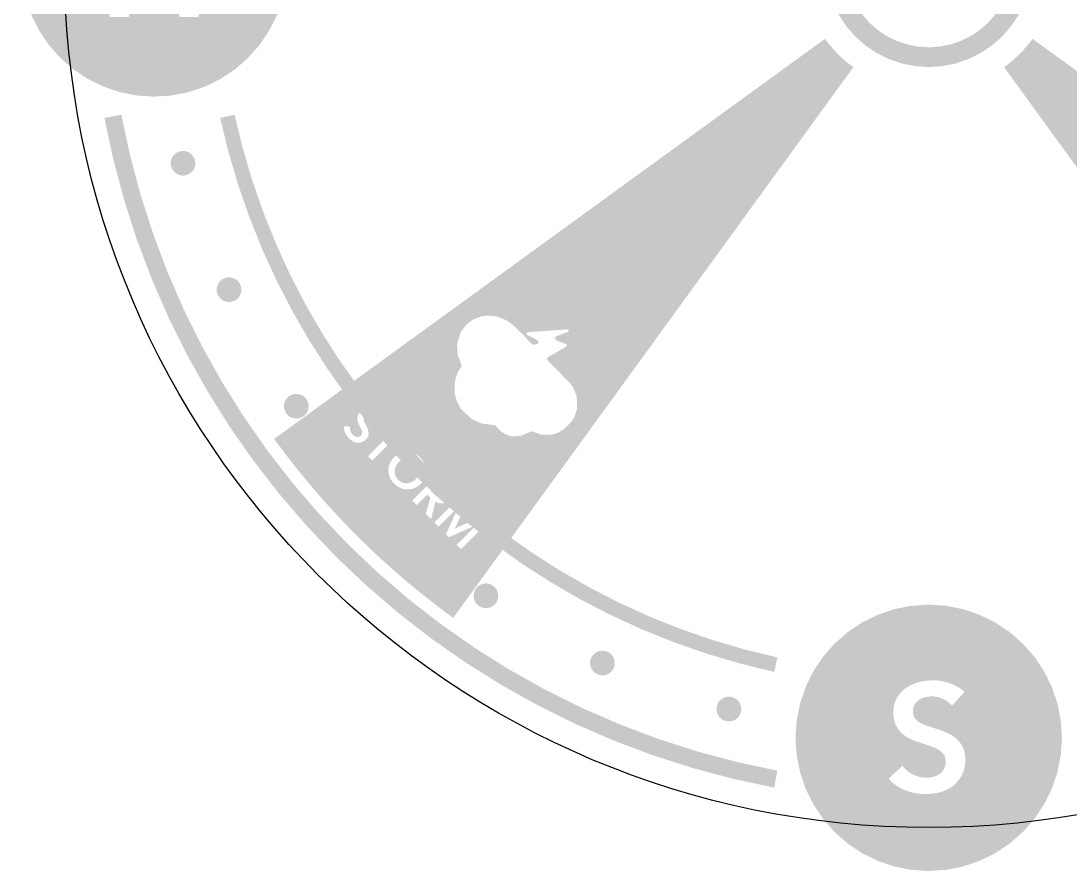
# Model space of a CAD drawing. Header units: millimetres. Extents: x 4 to 278, y 4 to 137.
# Drawn here: x 104 to 146.57, y 62.9 to 97.37 of the extents above; entities that cross this region are included whole.
import ezdxf

# ---------------------------------------------------------------- set-up
doc = ezdxf.new("R2010")
doc.units = ezdxf.units.MM
doc.layers.add('CUT', color=1, linetype='Continuous')
doc.layers.add('RASTER', color=7, linetype='Continuous')

msp = doc.modelspace()

# ---------------------------------------------------------------- hatches: boundary and pattern name
at = {"layer": 'RASTER'}
h = msp.add_hatch(color=7, dxfattribs=at)
h.paths.add_polyline_path([(114.8, 99.7), (114.754, 98.995), (114.616, 98.302), (114.389, 97.634), (114.077, 97), (113.684, 96.413), (113.218, 95.882), (112.687, 95.416), (112.1, 95.023), (111.466, 94.711), (110.798, 94.484), (110.105, 94.346), (109.4, 94.3), (108.695, 94.346), (108.002, 94.484), (107.334, 94.711), (106.7, 95.023), (106.113, 95.416), (105.582, 95.882), (105.116, 96.413), (104.723, 97), (104.411, 97.634), (104.184, 98.302), (104.046, 98.995), (104, 99.7), (104.046, 100.405), (104.184, 101.098), (104.411, 101.766), (104.723, 102.4), (105.116, 102.987), (105.582, 103.518), (106.113, 103.984), (106.7, 104.377), (107.334, 104.689), (108.002, 104.916), (108.695, 105.054), (109.4, 105.1), (110.105, 105.054), (110.798, 104.916), (111.466, 104.689), (112.1, 104.377), (112.687, 103.984), (113.218, 103.518), (113.684, 102.987), (114.077, 102.4), (114.389, 101.766), (114.616, 101.098), (114.754, 100.405)])
h.paths.add_polyline_path([(106.325, 101.92), (107.608, 97.53), (108.365, 97.53), (109.394, 100.822), (109.406, 100.822), (110.435, 97.53), (111.192, 97.53), (112.475, 101.92), (111.644, 101.92), (110.776, 98.696), (110.764, 98.696), (109.815, 101.92), (109.009, 101.92), (108.042, 98.696), (108.03, 98.696), (107.18, 101.92), (106.325, 101.92)])
h = msp.add_hatch(color=7, dxfattribs=at)
h.paths.add_polyline_path([(145, 99.7), (144.964, 99.152), (144.857, 98.613), (144.68, 98.093), (144.437, 97.6), (144.132, 97.143), (143.77, 96.73), (143.357, 96.368), (142.9, 96.063), (142.407, 95.82), (141.887, 95.643), (141.348, 95.536), (140.8, 95.5), (140.252, 95.536), (139.713, 95.643), (139.193, 95.82), (138.7, 96.063), (138.243, 96.368), (137.83, 96.73), (137.468, 97.143), (137.163, 97.6), (136.92, 98.093), (136.743, 98.613), (136.636, 99.152), (136.6, 99.7), (136.636, 100.248), (136.743, 100.787), (136.92, 101.307), (137.163, 101.8), (137.468, 102.257), (137.83, 102.67), (138.243, 103.032), (138.7, 103.337), (139.193, 103.58), (139.713, 103.757), (140.252, 103.864), (140.8, 103.9), (141.348, 103.864), (141.887, 103.757), (142.407, 103.58), (142.9, 103.337), (143.357, 103.032), (143.77, 102.67), (144.132, 102.257), (144.437, 101.8), (144.68, 101.307), (144.857, 100.787), (144.964, 100.248)])
h.paths.add_polyline_path([(144.2, 99.7), (144.171, 99.256), (144.084, 98.82), (143.941, 98.399), (143.744, 98), (143.497, 97.63), (143.204, 97.296), (142.87, 97.003), (142.5, 96.756), (142.101, 96.559), (141.68, 96.416), (141.244, 96.329), (140.8, 96.3), (140.356, 96.329), (139.92, 96.416), (139.499, 96.559), (139.1, 96.756), (138.73, 97.003), (138.396, 97.296), (138.103, 97.63), (137.856, 98), (137.659, 98.399), (137.516, 98.82), (137.429, 99.256), (137.4, 99.7), (137.429, 100.144), (137.516, 100.58), (137.659, 101.001), (137.856, 101.4), (138.103, 101.77), (138.396, 102.104), (138.73, 102.397), (139.1, 102.644), (139.499, 102.841), (139.92, 102.984), (140.356, 103.071), (140.8, 103.1), (141.244, 103.071), (141.68, 102.984), (142.101, 102.841), (142.5, 102.644), (142.87, 102.397), (143.204, 102.104), (143.497, 101.77), (143.744, 101.4), (143.941, 101.001), (144.084, 100.58), (144.171, 100.144)])
h = msp.add_hatch(color=7, dxfattribs=at)
h.paths.add_polyline_path([(121.521, 73.164), (121.175, 73.419), (120.833, 73.678), (120.494, 73.942), (120.158, 74.21), (119.826, 74.482), (119.498, 74.759), (119.173, 75.04), (118.853, 75.325), (118.535, 75.614), (118.222, 75.908), (117.912, 76.205), (117.607, 76.507), (117.305, 76.812), (117.008, 77.122), (116.714, 77.435), (116.425, 77.753), (116.14, 78.073), (115.859, 78.398), (115.582, 78.726), (115.31, 79.058), (115.042, 79.394), (114.778, 79.733), (114.519, 80.075), (114.264, 80.421), (136.593, 96.644), (136.633, 96.589), (136.675, 96.534), (136.716, 96.481), (136.759, 96.428), (136.802, 96.375), (136.846, 96.323), (136.89, 96.271), (136.936, 96.221), (136.982, 96.17), (137.028, 96.121), (137.075, 96.071), (137.123, 96.023), (137.171, 95.975), (137.221, 95.928), (137.27, 95.882), (137.321, 95.836), (137.371, 95.79), (137.423, 95.746), (137.475, 95.702), (137.528, 95.659), (137.581, 95.616), (137.634, 95.575), (137.689, 95.533), (137.744, 95.493)])
h.paths.add_polyline_path([(122.256, 81.234), (122.681, 81.045), (123.233, 80.973), (123.393, 80.784), (123.584, 80.637), (123.818, 80.544), (123.956, 80.523), (124.264, 80.546), (124.689, 80.733), (125.082, 80.597), (125.496, 80.588), (125.741, 80.659), (126.028, 80.826), (126.314, 81.113), (126.455, 81.347), (126.55, 81.666), (126.525, 82.165), (126.402, 82.473), (126.251, 82.686), (125.307, 83.653), (125.39, 83.752), (126.121, 84.173), (126.136, 84.226), (126.102, 84.265), (125.719, 84.405), (125.628, 84.513), (125.698, 84.581), (126.176, 84.764), (126.212, 84.84), (126.166, 84.862), (124.551, 84.751), (124.493, 84.704), (124.508, 84.643), (124.848, 84.475), (124.991, 84.364), (124.965, 84.292), (124.784, 84.233), (124.71, 84.269), (124.009, 84.991), (123.722, 85.21), (123.308, 85.387), (122.904, 85.418), (122.649, 85.387), (122.33, 85.261), (122.043, 85.044), (121.818, 84.736), (121.678, 84.258), (121.705, 83.823), (121.871, 83.387), (121.731, 83.164), (121.616, 82.866), (121.578, 82.558), (121.586, 82.25), (121.678, 81.931), (121.824, 81.655), (122.256, 81.234)])
h.paths.add_polyline_path([(118.355, 81.02), (118.598, 81.031), (118.596, 81.059), (118.593, 81.086), (118.588, 81.114), (118.582, 81.141), (118.574, 81.168), (118.565, 81.195), (118.555, 81.222), (118.542, 81.248), (118.529, 81.274), (118.515, 81.299), (118.5, 81.323), (118.485, 81.346), (118.468, 81.368), (118.451, 81.39), (118.433, 81.41), (118.414, 81.43), (118.397, 81.446), (118.38, 81.462), (118.361, 81.478), (118.343, 81.493), (118.323, 81.507), (118.304, 81.52), (118.284, 81.533), (118.263, 81.546), (118.242, 81.557), (118.221, 81.568), (118.2, 81.577), (118.179, 81.586), (118.157, 81.593), (118.136, 81.6), (118.114, 81.605), (118.092, 81.609), (118.07, 81.613), (118.048, 81.615), (118.026, 81.616), (118.004, 81.615), (117.983, 81.614), (117.961, 81.611), (117.939, 81.607), (117.917, 81.602), (117.896, 81.595), (117.874, 81.587), (117.854, 81.577), (117.833, 81.565), (117.813, 81.552), (117.793, 81.537), (117.773, 81.52), (117.754, 81.502), (117.737, 81.484), (117.721, 81.467), (117.707, 81.449), (117.695, 81.431), (117.684, 81.414), (117.674, 81.396), (117.665, 81.379), (117.659, 81.361), (117.653, 81.344), (117.648, 81.326), (117.644, 81.309), (117.641, 81.292), (117.639, 81.274), (117.637, 81.257), (117.637, 81.24), (117.637, 81.223), (117.639, 81.206), (117.64, 81.189), (117.643, 81.172), (117.646, 81.155), (117.65, 81.138), (117.655, 81.122), (117.66, 81.105), (117.666, 81.089), (117.673, 81.073), (117.679, 81.057), (117.686, 81.041), (117.693, 81.025), (117.7, 81.01), (117.708, 80.995), (117.715, 80.979), (117.723, 80.964), (117.731, 80.949), (117.738, 80.934), (117.746, 80.919), (117.753, 80.904), (117.761, 80.889), (117.768, 80.874), (117.775, 80.86), (117.782, 80.846), (117.789, 80.832), (117.795, 80.818), (117.801, 80.804), (117.806, 80.791), (117.811, 80.777), (117.816, 80.764), (117.819, 80.752), (117.823, 80.739), (117.825, 80.726), (117.827, 80.714), (117.829, 80.702), (117.83, 80.69), (117.83, 80.678), (117.829, 80.667), (117.828, 80.655), (117.827, 80.644), (117.824, 80.633), (117.821, 80.622), (117.816, 80.611), (117.811, 80.601), (117.805, 80.59), (117.797, 80.58), (117.789, 80.57), (117.779, 80.56), (117.769, 80.55), (117.759, 80.541), (117.748, 80.533), (117.738, 80.526), (117.727, 80.52), (117.716, 80.515), (117.705, 80.511), (117.695, 80.508), (117.684, 80.505), (117.673, 80.503), (117.662, 80.502), (117.651, 80.501), (117.64, 80.501), (117.628, 80.501), (117.617, 80.503), (117.606, 80.504), (117.595, 80.506), (117.584, 80.509), (117.573, 80.512), (117.563, 80.516), (117.552, 80.521), (117.542, 80.525), (117.531, 80.531), (117.521, 80.537), (117.511, 80.543), (117.502, 80.549), (117.492, 80.556), (117.483, 80.563), (117.475, 80.57), (117.466, 80.577), (117.458, 80.585), (117.45, 80.593), (117.436, 80.608), (117.422, 80.624), (117.409, 80.642), (117.397, 80.66), (117.386, 80.679), (117.376, 80.7), (117.367, 80.721), (117.359, 80.743), (117.351, 80.766), (117.346, 80.789), (117.341, 80.811), (117.338, 80.834), (117.337, 80.856), (117.337, 80.878), (117.338, 80.9), (117.341, 80.922), (117.095, 80.931), (117.093, 80.898), (117.094, 80.866), (117.096, 80.833), (117.101, 80.801), (117.108, 80.768), (117.117, 80.736), (117.128, 80.703), (117.141, 80.671), (117.156, 80.639), (117.172, 80.608), (117.19, 80.578), (117.208, 80.55), (117.228, 80.522), (117.249, 80.495), (117.272, 80.469), (117.296, 80.444), (117.314, 80.426), (117.333, 80.409), (117.353, 80.393), (117.372, 80.377), (117.393, 80.363), (117.413, 80.349), (117.434, 80.336), (117.456, 80.324), (117.477, 80.313), (117.499, 80.303), (117.521, 80.294), (117.543, 80.286), (117.565, 80.28), (117.587, 80.275), (117.609, 80.27), (117.631, 80.267), (117.653, 80.265), (117.676, 80.265), (117.698, 80.266), (117.72, 80.267), (117.743, 80.271), (117.765, 80.275), (117.787, 80.281), (117.81, 80.288), (117.832, 80.296), (117.854, 80.306), (117.876, 80.318), (117.897, 80.331), (117.918, 80.345), (117.939, 80.362), (117.96, 80.379), (117.98, 80.399), (117.998, 80.417), (118.014, 80.436), (118.028, 80.454), (118.041, 80.473), (118.052, 80.492), (118.062, 80.511), (118.069, 80.53), (118.076, 80.549), (118.081, 80.569), (118.085, 80.588), (118.088, 80.607), (118.089, 80.626), (118.09, 80.645), (118.09, 80.664), (118.089, 80.683), (118.087, 80.702), (118.084, 80.721), (118.08, 80.74), (118.076, 80.758), (118.071, 80.777), (118.065, 80.795), (118.059, 80.813), (118.052, 80.831), (118.045, 80.849), (118.037, 80.867), (118.029, 80.884), (118.021, 80.902), (118.013, 80.919), (118.005, 80.935), (117.996, 80.952), (117.988, 80.968), (117.98, 80.984), (117.973, 80.998), (117.966, 81.011), (117.959, 81.025), (117.952, 81.038), (117.946, 81.05), (117.94, 81.063), (117.934, 81.075), (117.928, 81.088), (117.922, 81.099), (117.918, 81.111), (117.913, 81.123), (117.909, 81.134), (117.905, 81.145), (117.902, 81.156), (117.9, 81.167), (117.898, 81.177), (117.896, 81.188), (117.895, 81.198), (117.894, 81.208), (117.894, 81.218), (117.895, 81.228), (117.896, 81.238), (117.897, 81.248), (117.9, 81.257), (117.902, 81.267), (117.906, 81.276), (117.91, 81.285), (117.916, 81.294), (117.921, 81.303), (117.928, 81.312), (117.935, 81.321), (117.943, 81.329), (117.953, 81.338), (117.962, 81.346), (117.972, 81.353), (117.982, 81.359), (117.992, 81.365), (118.002, 81.369), (118.012, 81.373), (118.023, 81.376), (118.033, 81.378), (118.044, 81.38), (118.054, 81.381), (118.065, 81.381), (118.075, 81.381), (118.086, 81.38), (118.096, 81.379), (118.107, 81.377), (118.117, 81.374), (118.128, 81.371), (118.138, 81.368), (118.148, 81.364), (118.158, 81.36), (118.168, 81.355), (118.178, 81.35), (118.187, 81.344), (118.197, 81.338), (118.206, 81.332), (118.216, 81.326), (118.224, 81.319), (118.233, 81.312), (118.241, 81.305), (118.25, 81.297), (118.257, 81.29), (118.27, 81.276), (118.282, 81.262), (118.293, 81.247), (118.303, 81.231), (118.313, 81.215), (118.322, 81.198), (118.33, 81.18), (118.337, 81.161), (118.343, 81.142), (118.348, 81.124), (118.352, 81.105), (118.355, 81.088), (118.356, 81.07), (118.357, 81.053), (118.357, 81.036), (118.355, 81.02)])
h.paths.add_polyline_path([(118.912, 80.57), (118.067, 79.724), (118.245, 79.546), (119.09, 80.392), (119.397, 80.085), (119.553, 80.24), (118.761, 81.032), (118.605, 80.877), (118.912, 80.57)])
h.paths.add_polyline_path([(119.123, 79.675), (119.095, 79.645), (119.068, 79.615), (119.043, 79.584), (119.021, 79.552), (119, 79.52), (118.981, 79.488), (118.964, 79.454), (118.949, 79.42), (118.936, 79.386), (118.924, 79.351), (118.915, 79.317), (118.907, 79.282), (118.901, 79.247), (118.897, 79.212), (118.894, 79.177), (118.894, 79.142), (118.895, 79.106), (118.898, 79.071), (118.903, 79.036), (118.91, 79.001), (118.918, 78.966), (118.929, 78.932), (118.941, 78.897), (118.955, 78.863), (118.97, 78.829), (118.988, 78.796), (119.007, 78.763), (119.028, 78.731), (119.051, 78.7), (119.076, 78.669), (119.102, 78.639), (119.13, 78.61), (119.16, 78.581), (119.19, 78.555), (119.221, 78.53), (119.253, 78.507), (119.285, 78.485), (119.318, 78.466), (119.351, 78.448), (119.385, 78.432), (119.42, 78.418), (119.454, 78.406), (119.489, 78.395), (119.524, 78.387), (119.559, 78.38), (119.594, 78.375), (119.63, 78.372), (119.665, 78.37), (119.701, 78.371), (119.736, 78.373), (119.771, 78.377), (119.806, 78.383), (119.841, 78.39), (119.876, 78.4), (119.91, 78.411), (119.945, 78.425), (119.979, 78.44), (120.012, 78.457), (120.045, 78.476), (120.077, 78.496), (120.108, 78.519), (120.139, 78.544), (120.169, 78.57), (120.199, 78.599), (120.228, 78.629), (120.255, 78.66), (120.28, 78.691), (120.303, 78.723), (120.325, 78.755), (120.344, 78.788), (120.361, 78.822), (120.376, 78.856), (120.389, 78.89), (120.4, 78.925), (120.41, 78.959), (120.417, 78.994), (120.423, 79.028), (120.427, 79.063), (120.428, 79.098), (120.428, 79.133), (120.426, 79.168), (120.423, 79.203), (120.417, 79.238), (120.41, 79.272), (120.4, 79.306), (120.389, 79.341), (120.376, 79.375), (120.362, 79.409), (120.345, 79.443), (120.327, 79.476), (120.307, 79.508), (120.286, 79.54), (120.262, 79.571), (120.237, 79.602), (120.211, 79.632), (120.182, 79.662), (120.153, 79.69), (120.123, 79.717), (120.093, 79.741), (120.061, 79.764), (120.03, 79.786), (119.997, 79.805), (119.965, 79.823), (119.931, 79.839), (119.897, 79.854), (119.863, 79.867), (119.829, 79.877), (119.795, 79.887), (119.761, 79.894), (119.726, 79.899), (119.692, 79.903), (119.657, 79.905), (119.622, 79.904), (119.587, 79.903), (119.553, 79.899), (119.518, 79.893), (119.484, 79.885), (119.449, 79.876), (119.415, 79.865), (119.38, 79.852), (119.346, 79.836), (119.313, 79.819), (119.28, 79.8), (119.247, 79.779), (119.215, 79.756), (119.184, 79.731), (119.153, 79.704), (119.123, 79.675)])
h.paths.add_polyline_path([(119.317, 79.481), (119.336, 79.5), (119.356, 79.518), (119.377, 79.534), (119.398, 79.55), (119.419, 79.564), (119.441, 79.577), (119.463, 79.589), (119.486, 79.6), (119.509, 79.61), (119.532, 79.619), (119.555, 79.627), (119.578, 79.633), (119.601, 79.638), (119.624, 79.642), (119.648, 79.645), (119.672, 79.646), (119.695, 79.647), (119.719, 79.646), (119.742, 79.644), (119.766, 79.641), (119.789, 79.637), (119.812, 79.631), (119.835, 79.624), (119.858, 79.616), (119.88, 79.607), (119.902, 79.596), (119.924, 79.584), (119.945, 79.571), (119.966, 79.556), (119.987, 79.54), (120.007, 79.522), (120.027, 79.504), (120.045, 79.484), (120.063, 79.464), (120.079, 79.443), (120.094, 79.422), (120.107, 79.401), (120.119, 79.379), (120.13, 79.357), (120.14, 79.334), (120.148, 79.311), (120.155, 79.288), (120.161, 79.265), (120.165, 79.241), (120.168, 79.218), (120.171, 79.194), (120.171, 79.171), (120.171, 79.147), (120.169, 79.124), (120.166, 79.1), (120.162, 79.077), (120.157, 79.053), (120.151, 79.03), (120.143, 79.007), (120.135, 78.984), (120.125, 78.961), (120.114, 78.939), (120.102, 78.916), (120.089, 78.895), (120.074, 78.873), (120.059, 78.852), (120.042, 78.832), (120.024, 78.812), (120.005, 78.792), (119.985, 78.773), (119.964, 78.754), (119.943, 78.737), (119.922, 78.721), (119.9, 78.706), (119.878, 78.693), (119.856, 78.68), (119.833, 78.669), (119.81, 78.659), (119.787, 78.65), (119.763, 78.643), (119.74, 78.637), (119.717, 78.631), (119.693, 78.627), (119.669, 78.625), (119.645, 78.623), (119.622, 78.623), (119.598, 78.624), (119.574, 78.626), (119.551, 78.63), (119.528, 78.634), (119.505, 78.64), (119.482, 78.647), (119.459, 78.656), (119.436, 78.665), (119.414, 78.676), (119.392, 78.689), (119.371, 78.702), (119.351, 78.717), (119.33, 78.733), (119.311, 78.75), (119.291, 78.768), (119.273, 78.788), (119.256, 78.807), (119.24, 78.827), (119.225, 78.848), (119.212, 78.869), (119.2, 78.891), (119.189, 78.913), (119.18, 78.935), (119.171, 78.958), (119.164, 78.981), (119.158, 79.004), (119.154, 79.027), (119.151, 79.05), (119.148, 79.074), (119.147, 79.097), (119.148, 79.121), (119.149, 79.145), (119.152, 79.169), (119.156, 79.192), (119.161, 79.216), (119.167, 79.239), (119.175, 79.262), (119.184, 79.285), (119.194, 79.308), (119.205, 79.331), (119.217, 79.354), (119.231, 79.376), (119.246, 79.398), (119.262, 79.419), (119.279, 79.44), (119.297, 79.461), (119.317, 79.481)])
h.paths.add_polyline_path([(120.869, 78.924), (119.868, 77.923), (120.046, 77.744), (120.471, 78.169), (120.601, 78.038), (120.408, 77.382), (120.623, 77.167), (120.8, 77.879), (120.833, 77.86), (120.865, 77.843), (120.898, 77.83), (120.93, 77.819), (120.963, 77.811), (120.995, 77.806), (121.028, 77.803), (121.06, 77.804), (121.093, 77.807), (121.124, 77.814), (121.155, 77.823), (121.185, 77.836), (121.215, 77.852), (121.244, 77.872), (121.272, 77.894), (121.299, 77.92), (121.318, 77.94), (121.336, 77.96), (121.351, 77.98), (121.365, 78.001), (121.377, 78.021), (121.387, 78.042), (121.396, 78.064), (121.403, 78.085), (121.408, 78.107), (121.412, 78.128), (121.415, 78.15), (121.416, 78.171), (121.416, 78.193), (121.415, 78.214), (121.413, 78.236), (121.409, 78.257), (121.404, 78.278), (121.398, 78.3), (121.391, 78.321), (121.383, 78.341), (121.374, 78.362), (121.363, 78.383), (121.352, 78.403), (121.34, 78.424), (121.327, 78.444), (121.313, 78.464), (121.298, 78.483), (121.283, 78.503), (121.268, 78.521), (121.252, 78.54), (121.235, 78.558), (121.217, 78.576), (120.869, 78.924)])
h.paths.add_polyline_path([(120.762, 78.169), (120.616, 78.314), (120.898, 78.596), (121.059, 78.434), (121.067, 78.426), (121.076, 78.417), (121.084, 78.408), (121.092, 78.399), (121.1, 78.389), (121.108, 78.379), (121.116, 78.369), (121.123, 78.359), (121.131, 78.348), (121.137, 78.338), (121.144, 78.327), (121.149, 78.317), (121.154, 78.306), (121.159, 78.295), (121.163, 78.284), (121.166, 78.273), (121.169, 78.262), (121.172, 78.251), (121.173, 78.24), (121.174, 78.229), (121.174, 78.218), (121.174, 78.207), (121.173, 78.196), (121.171, 78.185), (121.169, 78.174), (121.165, 78.163), (121.161, 78.152), (121.155, 78.141), (121.149, 78.131), (121.141, 78.12), (121.132, 78.11), (121.123, 78.099), (121.111, 78.089), (121.1, 78.079), (121.088, 78.07), (121.076, 78.063), (121.065, 78.057), (121.053, 78.052), (121.041, 78.048), (121.029, 78.045), (121.016, 78.043), (121.004, 78.042), (120.992, 78.041), (120.981, 78.042), (120.969, 78.043), (120.957, 78.045), (120.945, 78.047), (120.934, 78.051), (120.922, 78.055), (120.911, 78.059), (120.9, 78.064), (120.888, 78.07), (120.877, 78.076), (120.866, 78.083), (120.855, 78.09), (120.844, 78.098), (120.833, 78.106), (120.822, 78.115), (120.812, 78.123), (120.802, 78.132), (120.791, 78.141), (120.781, 78.15), (120.772, 78.159), (120.762, 78.169)])
h.paths.add_polyline_path([(121.759, 78.034), (120.758, 77.033), (120.927, 76.863), (121.732, 77.668), (121.735, 77.665), (121.23, 76.561), (121.355, 76.436), (122.463, 76.937), (122.466, 76.934), (121.661, 76.129), (121.838, 75.953), (122.839, 76.954), (122.559, 77.234), (121.591, 76.78), (121.586, 76.784), (122.038, 77.756), (121.759, 78.034)])
h = msp.add_hatch(color=7, dxfattribs=at)
h.paths.add_polyline_path([(167.336, 80.421), (167.081, 80.075), (166.822, 79.733), (166.558, 79.394), (166.29, 79.058), (166.018, 78.726), (165.741, 78.398), (165.46, 78.073), (165.175, 77.753), (164.886, 77.435), (164.592, 77.122), (164.295, 76.812), (163.993, 76.507), (163.688, 76.205), (163.378, 75.908), (163.065, 75.614), (162.747, 75.325), (162.427, 75.04), (162.102, 74.759), (161.774, 74.482), (161.442, 74.21), (161.106, 73.942), (160.767, 73.678), (160.425, 73.419), (160.079, 73.164), (143.856, 95.493), (143.911, 95.533), (143.966, 95.575), (144.019, 95.616), (144.072, 95.659), (144.125, 95.702), (144.177, 95.746), (144.229, 95.79), (144.279, 95.836), (144.33, 95.882), (144.379, 95.928), (144.429, 95.975), (144.477, 96.023), (144.525, 96.071), (144.572, 96.121), (144.618, 96.17), (144.664, 96.221), (144.71, 96.271), (144.754, 96.323), (144.798, 96.375), (144.841, 96.428), (144.884, 96.481), (144.925, 96.534), (144.967, 96.589), (145.007, 96.644)])
h.paths.add_polyline_path([(159.266, 81.156), (159.455, 81.581), (159.527, 82.133), (159.716, 82.293), (159.863, 82.484), (159.956, 82.718), (159.977, 82.856), (159.954, 83.164), (159.767, 83.589), (159.903, 83.982), (159.912, 84.396), (159.841, 84.641), (159.674, 84.928), (159.387, 85.214), (159.153, 85.355), (158.834, 85.45), (158.335, 85.425), (158.027, 85.302), (157.814, 85.151), (156.847, 84.207), (156.748, 84.29), (156.327, 85.021), (156.274, 85.036), (156.235, 85.002), (156.095, 84.619), (155.987, 84.528), (155.919, 84.598), (155.736, 85.076), (155.66, 85.112), (155.638, 85.066), (155.749, 83.451), (155.796, 83.393), (155.857, 83.408), (156.025, 83.748), (156.136, 83.891), (156.208, 83.865), (156.267, 83.684), (156.231, 83.61), (155.509, 82.909), (155.29, 82.622), (155.113, 82.208), (155.082, 81.804), (155.113, 81.549), (155.239, 81.23), (155.456, 80.943), (155.764, 80.718), (156.242, 80.578), (156.677, 80.605), (157.113, 80.771), (157.336, 80.631), (157.634, 80.516), (157.942, 80.478), (158.25, 80.486), (158.569, 80.578), (158.845, 80.724), (159.266, 81.156)])
h.paths.add_polyline_path([(159.48, 77.255), (159.469, 77.498), (159.441, 77.496), (159.414, 77.493), (159.386, 77.488), (159.359, 77.482), (159.332, 77.474), (159.305, 77.465), (159.278, 77.455), (159.252, 77.442), (159.226, 77.429), (159.201, 77.415), (159.177, 77.4), (159.154, 77.385), (159.132, 77.368), (159.11, 77.351), (159.09, 77.333), (159.07, 77.314), (159.054, 77.297), (159.038, 77.28), (159.022, 77.261), (159.007, 77.243), (158.993, 77.223), (158.98, 77.204), (158.967, 77.184), (158.954, 77.163), (158.943, 77.142), (158.932, 77.121), (158.923, 77.1), (158.914, 77.079), (158.907, 77.057), (158.9, 77.036), (158.895, 77.014), (158.891, 76.992), (158.887, 76.97), (158.885, 76.948), (158.884, 76.926), (158.885, 76.904), (158.886, 76.883), (158.889, 76.861), (158.893, 76.839), (158.898, 76.817), (158.905, 76.796), (158.913, 76.774), (158.923, 76.754), (158.935, 76.733), (158.948, 76.713), (158.963, 76.693), (158.98, 76.673), (158.998, 76.654), (159.016, 76.637), (159.033, 76.621), (159.051, 76.607), (159.069, 76.595), (159.086, 76.584), (159.104, 76.574), (159.121, 76.565), (159.139, 76.559), (159.156, 76.553), (159.174, 76.548), (159.191, 76.544), (159.208, 76.541), (159.226, 76.539), (159.243, 76.537), (159.26, 76.537), (159.277, 76.537), (159.294, 76.539), (159.311, 76.54), (159.328, 76.543), (159.345, 76.546), (159.362, 76.55), (159.378, 76.555), (159.395, 76.56), (159.411, 76.566), (159.427, 76.573), (159.443, 76.579), (159.459, 76.586), (159.475, 76.593), (159.49, 76.6), (159.505, 76.608), (159.521, 76.615), (159.536, 76.623), (159.551, 76.631), (159.566, 76.638), (159.581, 76.646), (159.596, 76.653), (159.611, 76.661), (159.626, 76.668), (159.64, 76.675), (159.654, 76.682), (159.668, 76.689), (159.682, 76.695), (159.696, 76.701), (159.709, 76.706), (159.723, 76.711), (159.736, 76.716), (159.748, 76.719), (159.761, 76.723), (159.774, 76.725), (159.786, 76.727), (159.798, 76.729), (159.81, 76.73), (159.822, 76.73), (159.833, 76.729), (159.845, 76.728), (159.856, 76.727), (159.867, 76.724), (159.878, 76.721), (159.889, 76.716), (159.899, 76.711), (159.91, 76.705), (159.92, 76.697), (159.93, 76.689), (159.94, 76.679), (159.95, 76.669), (159.959, 76.659), (159.967, 76.648), (159.974, 76.638), (159.98, 76.627), (159.985, 76.616), (159.989, 76.605), (159.992, 76.595), (159.995, 76.584), (159.997, 76.573), (159.998, 76.562), (159.999, 76.551), (159.999, 76.54), (159.999, 76.528), (159.997, 76.517), (159.996, 76.506), (159.994, 76.495), (159.991, 76.484), (159.988, 76.473), (159.984, 76.463), (159.979, 76.452), (159.975, 76.442), (159.969, 76.431), (159.963, 76.421), (159.957, 76.411), (159.951, 76.402), (159.944, 76.392), (159.937, 76.383), (159.93, 76.375), (159.923, 76.366), (159.915, 76.358), (159.907, 76.35), (159.892, 76.336), (159.876, 76.322), (159.858, 76.309), (159.84, 76.297), (159.821, 76.286), (159.8, 76.276), (159.779, 76.267), (159.757, 76.259), (159.734, 76.251), (159.711, 76.246), (159.689, 76.241), (159.666, 76.238), (159.644, 76.237), (159.622, 76.237), (159.6, 76.238), (159.578, 76.241), (159.569, 75.995), (159.602, 75.993), (159.634, 75.994), (159.667, 75.996), (159.699, 76.001), (159.732, 76.008), (159.764, 76.017), (159.797, 76.028), (159.829, 76.041), (159.861, 76.056), (159.892, 76.072), (159.922, 76.09), (159.95, 76.108), (159.978, 76.128), (160.005, 76.149), (160.031, 76.172), (160.056, 76.196), (160.074, 76.214), (160.091, 76.233), (160.107, 76.253), (160.123, 76.272), (160.137, 76.293), (160.151, 76.313), (160.164, 76.334), (160.176, 76.356), (160.187, 76.377), (160.197, 76.399), (160.206, 76.421), (160.214, 76.443), (160.22, 76.465), (160.225, 76.487), (160.23, 76.509), (160.233, 76.531), (160.235, 76.553), (160.235, 76.576), (160.234, 76.598), (160.233, 76.62), (160.229, 76.643), (160.225, 76.665), (160.219, 76.687), (160.212, 76.71), (160.204, 76.732), (160.194, 76.754), (160.182, 76.776), (160.169, 76.797), (160.155, 76.818), (160.138, 76.839), (160.121, 76.86), (160.101, 76.88), (160.083, 76.898), (160.064, 76.914), (160.046, 76.928), (160.027, 76.941), (160.008, 76.952), (159.989, 76.962), (159.97, 76.969), (159.951, 76.976), (159.931, 76.981), (159.912, 76.985), (159.893, 76.988), (159.874, 76.989), (159.855, 76.99), (159.836, 76.99), (159.817, 76.989), (159.798, 76.987), (159.779, 76.984), (159.76, 76.98), (159.742, 76.976), (159.723, 76.971), (159.705, 76.965), (159.687, 76.959), (159.669, 76.952), (159.651, 76.945), (159.633, 76.937), (159.616, 76.929), (159.598, 76.921), (159.581, 76.913), (159.565, 76.905), (159.548, 76.896), (159.532, 76.888), (159.516, 76.88), (159.502, 76.873), (159.489, 76.866), (159.475, 76.859), (159.462, 76.852), (159.45, 76.846), (159.437, 76.84), (159.425, 76.834), (159.412, 76.828), (159.401, 76.822), (159.389, 76.818), (159.377, 76.813), (159.366, 76.809), (159.355, 76.805), (159.344, 76.802), (159.333, 76.8), (159.323, 76.798), (159.312, 76.796), (159.302, 76.795), (159.292, 76.794), (159.282, 76.794), (159.272, 76.795), (159.262, 76.796), (159.252, 76.797), (159.243, 76.8), (159.233, 76.802), (159.224, 76.806), (159.215, 76.81), (159.206, 76.816), (159.197, 76.821), (159.188, 76.828), (159.179, 76.835), (159.171, 76.843), (159.162, 76.853), (159.154, 76.862), (159.147, 76.872), (159.141, 76.882), (159.135, 76.892), (159.131, 76.902), (159.127, 76.912), (159.124, 76.923), (159.122, 76.933), (159.12, 76.944), (159.119, 76.954), (159.119, 76.965), (159.119, 76.975), (159.12, 76.986), (159.121, 76.996), (159.123, 77.007), (159.126, 77.017), (159.129, 77.028), (159.132, 77.038), (159.136, 77.048), (159.14, 77.058), (159.145, 77.068), (159.15, 77.078), (159.156, 77.087), (159.162, 77.097), (159.168, 77.106), (159.174, 77.116), (159.181, 77.124), (159.188, 77.133), (159.195, 77.141), (159.203, 77.15), (159.21, 77.157), (159.224, 77.17), (159.238, 77.182), (159.253, 77.193), (159.269, 77.203), (159.285, 77.213), (159.302, 77.222), (159.32, 77.23), (159.339, 77.237), (159.358, 77.243), (159.376, 77.248), (159.395, 77.252), (159.412, 77.255), (159.43, 77.256), (159.447, 77.257), (159.464, 77.257), (159.48, 77.255)])
h.paths.add_polyline_path([(159.93, 77.812), (160.776, 76.967), (160.954, 77.145), (160.108, 77.99), (160.415, 78.297), (160.26, 78.453), (159.468, 77.661), (159.623, 77.505), (159.93, 77.812)])
h.paths.add_polyline_path([(160.825, 78.023), (160.855, 77.995), (160.885, 77.968), (160.916, 77.943), (160.948, 77.921), (160.98, 77.9), (161.012, 77.881), (161.046, 77.864), (161.08, 77.849), (161.114, 77.836), (161.149, 77.824), (161.183, 77.815), (161.218, 77.807), (161.253, 77.801), (161.288, 77.797), (161.323, 77.794), (161.358, 77.794), (161.394, 77.795), (161.429, 77.798), (161.464, 77.803), (161.499, 77.81), (161.534, 77.818), (161.568, 77.829), (161.603, 77.841), (161.637, 77.855), (161.671, 77.87), (161.704, 77.888), (161.737, 77.907), (161.769, 77.928), (161.8, 77.951), (161.831, 77.976), (161.861, 78.002), (161.89, 78.03), (161.919, 78.06), (161.945, 78.09), (161.97, 78.121), (161.993, 78.153), (162.015, 78.185), (162.034, 78.218), (162.052, 78.251), (162.068, 78.285), (162.082, 78.32), (162.094, 78.354), (162.105, 78.389), (162.113, 78.424), (162.12, 78.459), (162.125, 78.494), (162.128, 78.53), (162.13, 78.565), (162.129, 78.601), (162.127, 78.636), (162.123, 78.671), (162.117, 78.706), (162.11, 78.741), (162.1, 78.776), (162.089, 78.81), (162.075, 78.845), (162.06, 78.879), (162.043, 78.912), (162.024, 78.945), (162.004, 78.977), (161.981, 79.008), (161.956, 79.039), (161.93, 79.069), (161.901, 79.099), (161.871, 79.128), (161.84, 79.155), (161.809, 79.18), (161.777, 79.203), (161.745, 79.225), (161.712, 79.244), (161.678, 79.261), (161.644, 79.276), (161.61, 79.289), (161.575, 79.3), (161.541, 79.31), (161.506, 79.317), (161.472, 79.323), (161.437, 79.327), (161.402, 79.328), (161.367, 79.328), (161.332, 79.326), (161.297, 79.323), (161.262, 79.317), (161.228, 79.31), (161.194, 79.3), (161.159, 79.289), (161.125, 79.276), (161.091, 79.262), (161.057, 79.245), (161.024, 79.227), (160.992, 79.207), (160.96, 79.186), (160.929, 79.162), (160.898, 79.137), (160.868, 79.111), (160.838, 79.082), (160.81, 79.053), (160.783, 79.023), (160.759, 78.993), (160.736, 78.961), (160.714, 78.93), (160.695, 78.897), (160.677, 78.865), (160.661, 78.831), (160.646, 78.797), (160.633, 78.763), (160.623, 78.729), (160.613, 78.695), (160.606, 78.661), (160.601, 78.626), (160.597, 78.592), (160.595, 78.557), (160.596, 78.522), (160.597, 78.487), (160.601, 78.453), (160.607, 78.418), (160.615, 78.384), (160.624, 78.349), (160.635, 78.315), (160.648, 78.28), (160.664, 78.246), (160.681, 78.213), (160.7, 78.18), (160.721, 78.147), (160.744, 78.115), (160.769, 78.084), (160.796, 78.053), (160.825, 78.023)])
h.paths.add_polyline_path([(161.019, 78.217), (161, 78.236), (160.982, 78.256), (160.966, 78.277), (160.95, 78.298), (160.936, 78.319), (160.923, 78.341), (160.911, 78.363), (160.9, 78.386), (160.89, 78.409), (160.881, 78.432), (160.873, 78.455), (160.867, 78.478), (160.862, 78.501), (160.858, 78.524), (160.855, 78.548), (160.854, 78.572), (160.853, 78.595), (160.854, 78.619), (160.856, 78.642), (160.859, 78.666), (160.863, 78.689), (160.869, 78.712), (160.876, 78.735), (160.884, 78.758), (160.893, 78.78), (160.904, 78.802), (160.916, 78.824), (160.929, 78.845), (160.944, 78.866), (160.96, 78.887), (160.978, 78.907), (160.996, 78.927), (161.016, 78.945), (161.036, 78.963), (161.057, 78.979), (161.078, 78.994), (161.099, 79.007), (161.121, 79.019), (161.143, 79.03), (161.166, 79.04), (161.189, 79.048), (161.212, 79.055), (161.235, 79.061), (161.259, 79.065), (161.282, 79.068), (161.306, 79.071), (161.329, 79.071), (161.353, 79.071), (161.376, 79.069), (161.4, 79.066), (161.423, 79.062), (161.447, 79.057), (161.47, 79.051), (161.493, 79.043), (161.516, 79.035), (161.539, 79.025), (161.561, 79.014), (161.584, 79.002), (161.605, 78.989), (161.627, 78.974), (161.648, 78.959), (161.668, 78.942), (161.688, 78.924), (161.708, 78.905), (161.727, 78.885), (161.746, 78.864), (161.763, 78.843), (161.779, 78.822), (161.794, 78.8), (161.807, 78.778), (161.82, 78.756), (161.831, 78.733), (161.841, 78.71), (161.85, 78.687), (161.857, 78.663), (161.863, 78.64), (161.869, 78.617), (161.873, 78.593), (161.875, 78.569), (161.877, 78.545), (161.877, 78.522), (161.876, 78.498), (161.874, 78.474), (161.87, 78.451), (161.866, 78.428), (161.86, 78.405), (161.853, 78.382), (161.844, 78.359), (161.835, 78.336), (161.824, 78.314), (161.811, 78.292), (161.798, 78.271), (161.783, 78.251), (161.767, 78.23), (161.75, 78.211), (161.732, 78.191), (161.712, 78.173), (161.693, 78.156), (161.673, 78.14), (161.652, 78.125), (161.631, 78.112), (161.609, 78.1), (161.587, 78.089), (161.565, 78.08), (161.542, 78.071), (161.519, 78.064), (161.496, 78.058), (161.473, 78.054), (161.45, 78.051), (161.426, 78.048), (161.403, 78.047), (161.379, 78.048), (161.355, 78.049), (161.331, 78.052), (161.308, 78.056), (161.284, 78.061), (161.261, 78.067), (161.238, 78.075), (161.215, 78.084), (161.192, 78.094), (161.169, 78.105), (161.146, 78.117), (161.124, 78.131), (161.102, 78.146), (161.081, 78.162), (161.06, 78.179), (161.039, 78.197), (161.019, 78.217)])
h.paths.add_polyline_path([(161.576, 79.769), (162.577, 78.768), (162.756, 78.946), (162.331, 79.371), (162.462, 79.501), (163.118, 79.308), (163.333, 79.523), (162.621, 79.7), (162.64, 79.733), (162.657, 79.765), (162.67, 79.798), (162.681, 79.83), (162.689, 79.863), (162.694, 79.895), (162.697, 79.928), (162.696, 79.96), (162.693, 79.993), (162.686, 80.024), (162.677, 80.055), (162.664, 80.085), (162.648, 80.115), (162.628, 80.144), (162.606, 80.172), (162.58, 80.199), (162.56, 80.218), (162.54, 80.236), (162.52, 80.251), (162.499, 80.265), (162.479, 80.277), (162.458, 80.287), (162.436, 80.296), (162.415, 80.303), (162.393, 80.308), (162.372, 80.312), (162.35, 80.315), (162.329, 80.316), (162.307, 80.316), (162.286, 80.315), (162.264, 80.313), (162.243, 80.309), (162.222, 80.304), (162.2, 80.298), (162.179, 80.291), (162.159, 80.283), (162.138, 80.274), (162.117, 80.263), (162.097, 80.252), (162.076, 80.24), (162.056, 80.227), (162.036, 80.213), (162.017, 80.198), (161.997, 80.183), (161.979, 80.168), (161.96, 80.152), (161.942, 80.135), (161.924, 80.117), (161.576, 79.769)])
h.paths.add_polyline_path([(162.331, 79.662), (162.186, 79.516), (161.904, 79.798), (162.066, 79.959), (162.074, 79.967), (162.083, 79.976), (162.092, 79.984), (162.101, 79.992), (162.111, 80), (162.121, 80.008), (162.131, 80.016), (162.141, 80.023), (162.152, 80.031), (162.162, 80.037), (162.173, 80.044), (162.183, 80.049), (162.194, 80.054), (162.205, 80.059), (162.216, 80.063), (162.227, 80.066), (162.238, 80.069), (162.249, 80.072), (162.26, 80.073), (162.271, 80.074), (162.282, 80.074), (162.293, 80.074), (162.304, 80.073), (162.315, 80.071), (162.326, 80.069), (162.337, 80.065), (162.348, 80.061), (162.359, 80.055), (162.369, 80.049), (162.38, 80.041), (162.39, 80.032), (162.401, 80.023), (162.411, 80.011), (162.421, 80), (162.43, 79.988), (162.437, 79.976), (162.443, 79.965), (162.448, 79.953), (162.452, 79.941), (162.455, 79.929), (162.457, 79.916), (162.458, 79.904), (162.459, 79.892), (162.458, 79.881), (162.457, 79.869), (162.455, 79.857), (162.453, 79.845), (162.449, 79.834), (162.445, 79.822), (162.441, 79.811), (162.436, 79.8), (162.43, 79.788), (162.424, 79.777), (162.417, 79.766), (162.41, 79.755), (162.402, 79.744), (162.394, 79.733), (162.385, 79.722), (162.377, 79.712), (162.368, 79.702), (162.359, 79.691), (162.35, 79.681), (162.341, 79.672), (162.331, 79.662)])
h.paths.add_polyline_path([(162.466, 80.659), (163.467, 79.658), (163.637, 79.827), (162.832, 80.632), (162.835, 80.635), (163.939, 80.13), (164.064, 80.255), (163.563, 81.363), (163.566, 81.366), (164.371, 80.561), (164.547, 80.738), (163.546, 81.739), (163.266, 81.459), (163.72, 80.491), (163.716, 80.486), (162.744, 80.938), (162.466, 80.659)])
for points in [[(134.536, 66.282), (132.873, 66.637), (131.23, 67.075), (129.611, 67.594), (128.02, 68.193), (126.461, 68.871), (124.938, 69.627), (123.455, 70.457), (122.015, 71.361), (120.622, 72.335), (119.279, 73.378), (117.99, 74.487), (116.758, 75.658), (115.587, 76.89), (114.478, 78.179), (113.435, 79.522), (112.461, 80.915), (111.557, 82.355), (110.727, 83.838), (109.971, 85.361), (109.293, 86.92), (108.694, 88.511), (108.175, 90.13), (107.737, 91.773), (107.382, 93.436), (108.07, 93.564), (108.418, 91.936), (108.846, 90.327), (109.355, 88.742), (109.942, 87.183), (110.606, 85.657), (111.346, 84.165), (112.159, 82.712), (113.044, 81.302), (113.999, 79.937), (115.02, 78.622), (116.106, 77.36), (117.253, 76.153), (118.46, 75.006), (119.722, 73.92), (121.037, 72.899), (122.402, 71.944), (123.812, 71.059), (125.265, 70.246), (126.757, 69.506), (128.283, 68.842), (129.842, 68.255), (131.427, 67.746), (133.036, 67.318), (134.664, 66.97)], [(134.536, 70.975), (133.178, 71.305), (131.836, 71.7), (130.515, 72.158), (129.218, 72.678), (127.946, 73.259), (126.704, 73.9), (125.493, 74.599), (124.317, 75.355), (123.178, 76.166), (122.079, 77.031), (121.023, 77.946), (120.011, 78.911), (119.046, 79.923), (118.131, 80.979), (117.266, 82.078), (116.455, 83.217), (115.699, 84.393), (115, 85.604), (114.359, 86.846), (113.778, 88.118), (113.258, 89.415), (112.8, 90.736), (112.405, 92.078), (112.075, 93.436), (112.661, 93.564), (112.985, 92.233), (113.371, 90.919), (113.82, 89.625), (114.329, 88.354), (114.898, 87.108), (115.526, 85.891), (116.211, 84.705), (116.952, 83.553), (117.747, 82.438), (118.593, 81.361), (119.49, 80.326), (120.435, 79.335), (121.426, 78.39), (122.461, 77.493), (123.538, 76.647), (124.653, 75.852), (125.805, 75.111), (126.991, 74.426), (128.208, 73.798), (129.454, 73.229), (130.725, 72.72), (132.019, 72.271), (133.333, 71.885), (134.664, 71.561)], [(111.067, 91.599), (111.062, 91.534), (111.049, 91.47), (111.028, 91.408), (111, 91.349), (110.963, 91.295), (110.92, 91.245), (110.871, 91.202), (110.817, 91.166), (110.758, 91.137), (110.696, 91.116), (110.632, 91.103), (110.567, 91.099), (110.501, 91.103), (110.437, 91.116), (110.375, 91.137), (110.317, 91.166), (110.262, 91.202), (110.213, 91.245), (110.17, 91.295), (110.134, 91.349), (110.105, 91.408), (110.084, 91.47), (110.071, 91.534), (110.067, 91.599), (110.071, 91.664), (110.084, 91.728), (110.105, 91.79), (110.134, 91.849), (110.17, 91.903), (110.213, 91.953), (110.262, 91.996), (110.317, 92.032), (110.375, 92.061), (110.437, 92.082), (110.501, 92.095), (110.567, 92.099), (110.632, 92.095), (110.696, 92.082), (110.758, 92.061), (110.817, 92.032), (110.871, 91.996), (110.92, 91.953), (110.963, 91.903), (111, 91.849), (111.028, 91.79), (111.049, 91.728), (111.062, 91.664)], [(112.933, 86.472), (112.928, 86.407), (112.916, 86.343), (112.895, 86.281), (112.866, 86.222), (112.829, 86.168), (112.786, 86.118), (112.737, 86.075), (112.683, 86.039), (112.624, 86.01), (112.562, 85.989), (112.498, 85.976), (112.433, 85.972), (112.367, 85.976), (112.303, 85.989), (112.241, 86.01), (112.183, 86.039), (112.128, 86.075), (112.079, 86.118), (112.036, 86.168), (112, 86.222), (111.971, 86.281), (111.95, 86.343), (111.937, 86.407), (111.933, 86.472), (111.937, 86.537), (111.95, 86.601), (111.971, 86.663), (112, 86.722), (112.036, 86.776), (112.079, 86.826), (112.128, 86.869), (112.183, 86.905), (112.241, 86.934), (112.303, 86.955), (112.367, 86.968), (112.433, 86.972), (112.498, 86.968), (112.562, 86.955), (112.624, 86.934), (112.683, 86.905), (112.737, 86.869), (112.786, 86.826), (112.829, 86.776), (112.866, 86.722), (112.895, 86.663), (112.916, 86.601), (112.928, 86.537)], [(115.661, 81.747), (115.656, 81.682), (115.644, 81.618), (115.622, 81.556), (115.594, 81.497), (115.557, 81.443), (115.514, 81.394), (115.465, 81.35), (115.411, 81.314), (115.352, 81.285), (115.29, 81.264), (115.226, 81.251), (115.161, 81.247), (115.095, 81.251), (115.031, 81.264), (114.969, 81.285), (114.911, 81.314), (114.856, 81.35), (114.807, 81.394), (114.764, 81.443), (114.728, 81.497), (114.699, 81.556), (114.678, 81.618), (114.665, 81.682), (114.661, 81.747), (114.665, 81.812), (114.678, 81.876), (114.699, 81.938), (114.728, 81.997), (114.764, 82.051), (114.807, 82.101), (114.856, 82.144), (114.911, 82.18), (114.969, 82.209), (115.031, 82.23), (115.095, 82.243), (115.161, 82.247), (115.226, 82.243), (115.29, 82.23), (115.352, 82.209), (115.411, 82.18), (115.465, 82.144), (115.514, 82.101), (115.557, 82.051), (115.594, 81.997), (115.622, 81.938), (115.644, 81.876), (115.656, 81.812)], [(123.347, 74.061), (123.343, 73.995), (123.33, 73.931), (123.309, 73.869), (123.28, 73.811), (123.244, 73.756), (123.201, 73.707), (123.151, 73.664), (123.097, 73.628), (123.038, 73.599), (122.976, 73.578), (122.912, 73.565), (122.847, 73.561), (122.782, 73.565), (122.718, 73.578), (122.656, 73.599), (122.597, 73.628), (122.543, 73.664), (122.494, 73.707), (122.45, 73.756), (122.414, 73.811), (122.385, 73.869), (122.364, 73.931), (122.351, 73.995), (122.347, 74.061), (122.351, 74.126), (122.364, 74.19), (122.385, 74.252), (122.414, 74.311), (122.45, 74.365), (122.494, 74.414), (122.543, 74.457), (122.597, 74.494), (122.656, 74.522), (122.718, 74.544), (122.782, 74.556), (122.847, 74.561), (122.912, 74.556), (122.976, 74.544), (123.038, 74.522), (123.097, 74.494), (123.151, 74.457), (123.201, 74.414), (123.244, 74.365), (123.28, 74.311), (123.309, 74.252), (123.33, 74.19), (123.343, 74.126)], [(128.072, 71.333), (128.068, 71.267), (128.055, 71.203), (128.034, 71.141), (128.005, 71.083), (127.969, 71.028), (127.926, 70.979), (127.876, 70.936), (127.822, 70.9), (127.763, 70.871), (127.701, 70.85), (127.637, 70.837), (127.572, 70.833), (127.507, 70.837), (127.443, 70.85), (127.381, 70.871), (127.322, 70.9), (127.268, 70.936), (127.218, 70.979), (127.175, 71.028), (127.139, 71.083), (127.11, 71.141), (127.089, 71.203), (127.076, 71.267), (127.072, 71.333), (127.076, 71.398), (127.089, 71.462), (127.11, 71.524), (127.139, 71.583), (127.175, 71.637), (127.218, 71.686), (127.268, 71.729), (127.322, 71.766), (127.381, 71.795), (127.443, 71.816), (127.507, 71.828), (127.572, 71.833), (127.637, 71.828), (127.701, 71.816), (127.763, 71.795), (127.822, 71.766), (127.876, 71.729), (127.926, 71.686), (127.969, 71.637), (128.005, 71.583), (128.034, 71.524), (128.055, 71.462), (128.068, 71.398)], [(133.199, 69.467), (133.195, 69.401), (133.182, 69.337), (133.161, 69.275), (133.132, 69.217), (133.096, 69.162), (133.053, 69.113), (133.003, 69.07), (132.949, 69.034), (132.89, 69.005), (132.828, 68.984), (132.764, 68.971), (132.699, 68.967), (132.634, 68.971), (132.57, 68.984), (132.508, 69.005), (132.449, 69.034), (132.395, 69.07), (132.345, 69.113), (132.302, 69.162), (132.266, 69.217), (132.237, 69.275), (132.216, 69.337), (132.203, 69.401), (132.199, 69.467), (132.203, 69.532), (132.216, 69.596), (132.237, 69.658), (132.266, 69.717), (132.302, 69.771), (132.345, 69.82), (132.395, 69.863), (132.449, 69.9), (132.508, 69.928), (132.57, 69.949), (132.634, 69.962), (132.699, 69.967), (132.764, 69.962), (132.828, 69.949), (132.89, 69.928), (132.949, 69.9), (133.003, 69.863), (133.053, 69.82), (133.096, 69.771), (133.132, 69.717), (133.161, 69.658), (133.182, 69.596), (133.195, 69.532)]]:
    msp.add_hatch(color=7, dxfattribs=at).paths.add_polyline_path(points)
h = msp.add_hatch(color=7, dxfattribs=at)
h.paths.add_polyline_path([(146.2, 68.3), (146.154, 67.595), (146.016, 66.902), (145.789, 66.234), (145.477, 65.6), (145.084, 65.013), (144.618, 64.482), (144.087, 64.016), (143.5, 63.623), (142.866, 63.311), (142.198, 63.084), (141.505, 62.946), (140.8, 62.9), (140.095, 62.946), (139.402, 63.084), (138.734, 63.311), (138.1, 63.623), (137.513, 64.016), (136.982, 64.482), (136.516, 65.013), (136.123, 65.6), (135.811, 66.234), (135.584, 66.902), (135.446, 67.595), (135.4, 68.3), (135.446, 69.005), (135.584, 69.698), (135.811, 70.366), (136.123, 71), (136.516, 71.587), (136.982, 72.118), (137.513, 72.584), (138.1, 72.977), (138.734, 73.289), (139.402, 73.516), (140.095, 73.654), (140.8, 73.7), (141.505, 73.654), (142.198, 73.516), (142.866, 73.289), (143.5, 72.977), (144.087, 72.584), (144.618, 72.118), (145.084, 71.587), (145.477, 71), (145.789, 70.366), (146.016, 69.698), (146.154, 69.005)])
h.paths.add_polyline_path([(141.742, 69.602), (142.251, 70.16), (142.186, 70.217), (142.118, 70.27), (142.048, 70.32), (141.974, 70.366), (141.898, 70.408), (141.819, 70.447), (141.737, 70.482), (141.653, 70.513), (141.567, 70.541), (141.481, 70.565), (141.396, 70.585), (141.311, 70.602), (141.226, 70.615), (141.142, 70.624), (141.057, 70.629), (140.974, 70.631), (140.899, 70.63), (140.825, 70.626), (140.752, 70.62), (140.678, 70.612), (140.605, 70.601), (140.532, 70.588), (140.46, 70.572), (140.388, 70.554), (140.317, 70.533), (140.247, 70.51), (140.18, 70.484), (140.115, 70.456), (140.052, 70.425), (139.99, 70.392), (139.931, 70.356), (139.873, 70.318), (139.818, 70.277), (139.765, 70.234), (139.716, 70.188), (139.669, 70.139), (139.624, 70.088), (139.582, 70.034), (139.544, 69.977), (139.507, 69.918), (139.475, 69.856), (139.446, 69.791), (139.422, 69.724), (139.403, 69.653), (139.387, 69.58), (139.377, 69.503), (139.37, 69.424), (139.368, 69.342), (139.369, 69.266), (139.374, 69.193), (139.382, 69.123), (139.393, 69.057), (139.407, 68.994), (139.424, 68.934), (139.444, 68.877), (139.467, 68.824), (139.493, 68.773), (139.52, 68.724), (139.55, 68.677), (139.581, 68.632), (139.614, 68.59), (139.649, 68.549), (139.686, 68.51), (139.724, 68.474), (139.764, 68.439), (139.806, 68.406), (139.849, 68.374), (139.892, 68.345), (139.938, 68.317), (139.984, 68.291), (140.032, 68.267), (140.081, 68.244), (140.13, 68.223), (140.18, 68.202), (140.23, 68.183), (140.279, 68.164), (140.329, 68.145), (140.378, 68.128), (140.428, 68.111), (140.478, 68.095), (140.528, 68.078), (140.579, 68.062), (140.628, 68.045), (140.678, 68.029), (140.726, 68.013), (140.774, 67.997), (140.821, 67.981), (140.868, 67.965), (140.914, 67.949), (140.958, 67.933), (141.001, 67.916), (141.042, 67.898), (141.081, 67.879), (141.119, 67.86), (141.156, 67.84), (141.191, 67.82), (141.224, 67.798), (141.255, 67.776), (141.285, 67.752), (141.313, 67.728), (141.339, 67.703), (141.364, 67.677), (141.387, 67.649), (141.408, 67.621), (141.426, 67.592), (141.443, 67.56), (141.457, 67.527), (141.468, 67.492), (141.477, 67.455), (141.483, 67.416), (141.487, 67.375), (141.488, 67.333), (141.487, 67.289), (141.484, 67.247), (141.478, 67.206), (141.47, 67.168), (141.46, 67.131), (141.448, 67.096), (141.434, 67.063), (141.417, 67.032), (141.398, 67.003), (141.379, 66.974), (141.357, 66.947), (141.335, 66.921), (141.311, 66.897), (141.286, 66.873), (141.259, 66.851), (141.231, 66.831), (141.202, 66.811), (141.172, 66.793), (141.141, 66.777), (141.109, 66.762), (141.077, 66.748), (141.043, 66.736), (141.009, 66.725), (140.974, 66.716), (140.938, 66.708), (140.903, 66.701), (140.868, 66.695), (140.833, 66.69), (140.798, 66.687), (140.763, 66.684), (140.729, 66.682), (140.695, 66.682), (140.629, 66.684), (140.564, 66.69), (140.498, 66.7), (140.432, 66.714), (140.365, 66.733), (140.299, 66.755), (140.232, 66.781), (140.165, 66.812), (140.099, 66.846), (140.036, 66.883), (139.977, 66.923), (139.922, 66.965), (139.87, 67.011), (139.821, 67.06), (139.776, 67.111), (139.734, 67.165), (139.176, 66.645), (139.243, 66.569), (139.315, 66.499), (139.392, 66.433), (139.473, 66.373), (139.559, 66.316), (139.65, 66.265), (139.745, 66.218), (139.845, 66.177), (139.948, 66.139), (140.051, 66.107), (140.155, 66.08), (140.259, 66.058), (140.364, 66.041), (140.469, 66.028), (140.576, 66.021), (140.682, 66.018), (140.762, 66.02), (140.841, 66.024), (140.92, 66.031), (140.997, 66.04), (141.073, 66.052), (141.148, 66.067), (141.223, 66.085), (141.296, 66.105), (141.368, 66.128), (141.437, 66.154), (141.504, 66.183), (141.569, 66.214), (141.631, 66.248), (141.691, 66.284), (141.749, 66.324), (141.804, 66.366), (141.857, 66.41), (141.907, 66.458), (141.955, 66.508), (142, 66.562), (142.042, 66.618), (142.081, 66.677), (142.118, 66.738), (142.152, 66.803), (142.182, 66.87), (142.209, 66.94), (142.231, 67.013), (142.249, 67.089), (142.263, 67.167), (142.274, 67.249), (142.28, 67.333), (142.282, 67.42), (142.28, 67.499), (142.274, 67.574), (142.265, 67.647), (142.252, 67.716), (142.235, 67.781), (142.214, 67.844), (142.189, 67.903), (142.161, 67.959), (142.13, 68.012), (142.096, 68.063), (142.061, 68.111), (142.023, 68.157), (141.983, 68.201), (141.941, 68.243), (141.897, 68.282), (141.851, 68.319), (141.803, 68.353), (141.754, 68.386), (141.704, 68.418), (141.653, 68.447), (141.6, 68.475), (141.546, 68.501), (141.491, 68.525), (141.436, 68.548), (141.379, 68.569), (141.323, 68.59), (141.268, 68.61), (141.213, 68.63), (141.159, 68.649), (141.105, 68.668), (141.051, 68.686), (140.998, 68.703), (140.952, 68.717), (140.907, 68.731), (140.863, 68.745), (140.82, 68.759), (140.778, 68.773), (140.737, 68.787), (140.697, 68.801), (140.657, 68.815), (140.619, 68.829), (140.583, 68.844), (140.548, 68.859), (140.514, 68.875), (140.482, 68.892), (140.451, 68.909), (140.422, 68.926), (140.394, 68.945), (140.368, 68.964), (140.343, 68.984), (140.319, 69.005), (140.297, 69.027), (140.276, 69.05), (140.257, 69.074), (140.24, 69.099), (140.223, 69.125), (140.209, 69.152), (140.196, 69.18), (140.186, 69.21), (140.177, 69.241), (140.17, 69.273), (140.165, 69.307), (140.162, 69.342), (140.161, 69.379), (140.163, 69.418), (140.166, 69.456), (140.171, 69.493), (140.179, 69.528), (140.189, 69.562), (140.202, 69.594), (140.216, 69.625), (140.233, 69.655), (140.251, 69.683), (140.271, 69.709), (140.292, 69.735), (140.314, 69.759), (140.338, 69.781), (140.362, 69.802), (140.388, 69.822), (140.416, 69.841), (140.444, 69.858), (140.473, 69.874), (140.503, 69.889), (140.533, 69.903), (140.565, 69.915), (140.597, 69.927), (140.63, 69.937), (140.664, 69.946), (140.698, 69.954), (140.732, 69.961), (140.766, 69.967), (140.8, 69.972), (140.834, 69.975), (140.868, 69.978), (140.902, 69.98), (140.936, 69.98), (140.994, 69.979), (141.051, 69.973), (141.108, 69.965), (141.165, 69.953), (141.222, 69.938), (141.279, 69.919), (141.335, 69.897), (141.392, 69.872), (141.447, 69.844), (141.499, 69.814), (141.547, 69.783), (141.593, 69.75), (141.635, 69.715), (141.674, 69.679), (141.71, 69.641), (141.742, 69.602)])

# ---------------------------------------------------------------- linework, layer by layer
at = {"layer": 'CUT'}
msp.add_circle((140.8, 99.7), 35.04, dxfattribs=at)

doc.saveas('drawing.dxf')
